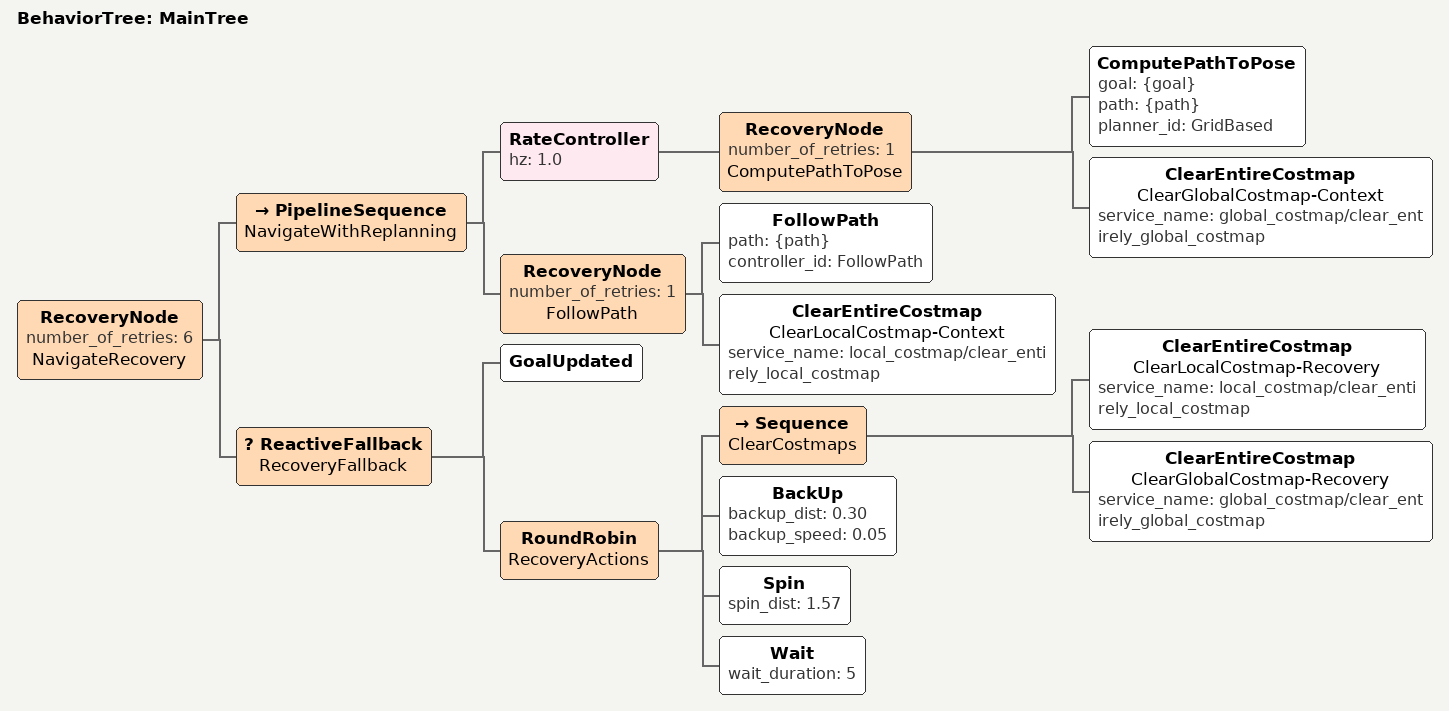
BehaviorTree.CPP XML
<!--
  Mapping navigation tree with wall-escape recovery ordered as:
  clear costmaps -> back up -> spin -> wait.
-->
<root main_tree_to_execute="MainTree">
  <BehaviorTree ID="MainTree">
    <RecoveryNode number_of_retries="6" name="NavigateRecovery">
      <PipelineSequence name="NavigateWithReplanning">
        <RateController hz="1.0">
          <RecoveryNode number_of_retries="1" name="ComputePathToPose">
            <ComputePathToPose goal="{goal}" path="{path}" planner_id="GridBased"/>
            <ClearEntireCostmap
              name="ClearGlobalCostmap-Context"
              service_name="global_costmap/clear_entirely_global_costmap"/>
          </RecoveryNode>
        </RateController>
        <RecoveryNode number_of_retries="1" name="FollowPath">
          <FollowPath path="{path}" controller_id="FollowPath"/>
          <ClearEntireCostmap
            name="ClearLocalCostmap-Context"
            service_name="local_costmap/clear_entirely_local_costmap"/>
        </RecoveryNode>
      </PipelineSequence>

      <ReactiveFallback name="RecoveryFallback">
        <GoalUpdated/>
        <RoundRobin name="RecoveryActions">
          <Sequence name="ClearCostmaps">
            <ClearEntireCostmap
              name="ClearLocalCostmap-Recovery"
              service_name="local_costmap/clear_entirely_local_costmap"/>
            <ClearEntireCostmap
              name="ClearGlobalCostmap-Recovery"
              service_name="global_costmap/clear_entirely_global_costmap"/>
          </Sequence>
          <BackUp backup_dist="0.30" backup_speed="0.05"/>
          <Spin spin_dist="1.57"/>
          <Wait wait_duration="5"/>
        </RoundRobin>
      </ReactiveFallback>
    </RecoveryNode>
  </BehaviorTree>
</root>
